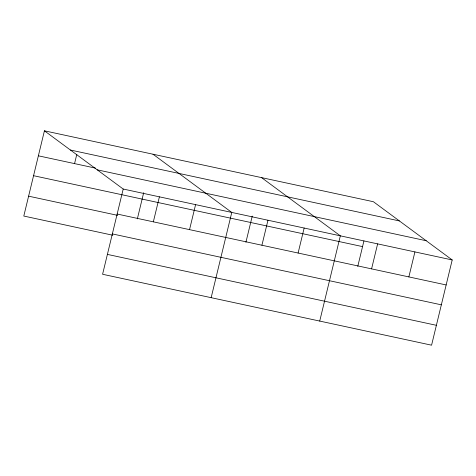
<?xml version="1.0" encoding="UTF-8"?>
<svg xmlns="http://www.w3.org/2000/svg" width="476" height="476" viewBox="0 0 476 476"><rect width="100%" height="100%" fill="white"/><g stroke="black" fill="none" stroke-linecap="round" stroke-linejoin="round"><path stroke-width="0.71" d="M44.423 130.811L123.207 189.031L102.59 274.271L431.577 345.189L452.2 259.95L373.41 201.729L44.423 130.811L23.8 216.05L112.824 235.239M74.559 163.613L76.809 154.325M137.35 218.865L143.675 192.703M153.349 221.834L159.4 196.838M189.537 229.634L195.588 204.638M211.154 297.673L231.776 212.439L152.986 154.212M245.913 242.272L252.244 216.104M261.919 245.235L267.964 220.239M298.107 253.042L304.152 228.04M319.723 321.074L340.34 235.84L261.556 177.619M357.773 266.381L363.932 240.927M371.583 268.875L377.629 243.879M408.866 276.913L414.911 251.917M70.418 150.023L399.412 220.941M38.372 155.813L95.551 168.135M97.211 169.819L426.198 240.737M123.207 189.031L452.2 259.95M33.564 175.692L362.557 246.61M117.161 214.033L446.155 284.951M28.608 196.171L117.631 215.36M112.354 233.912L441.341 304.83M107.397 254.392L436.391 325.31"/></g></svg>
